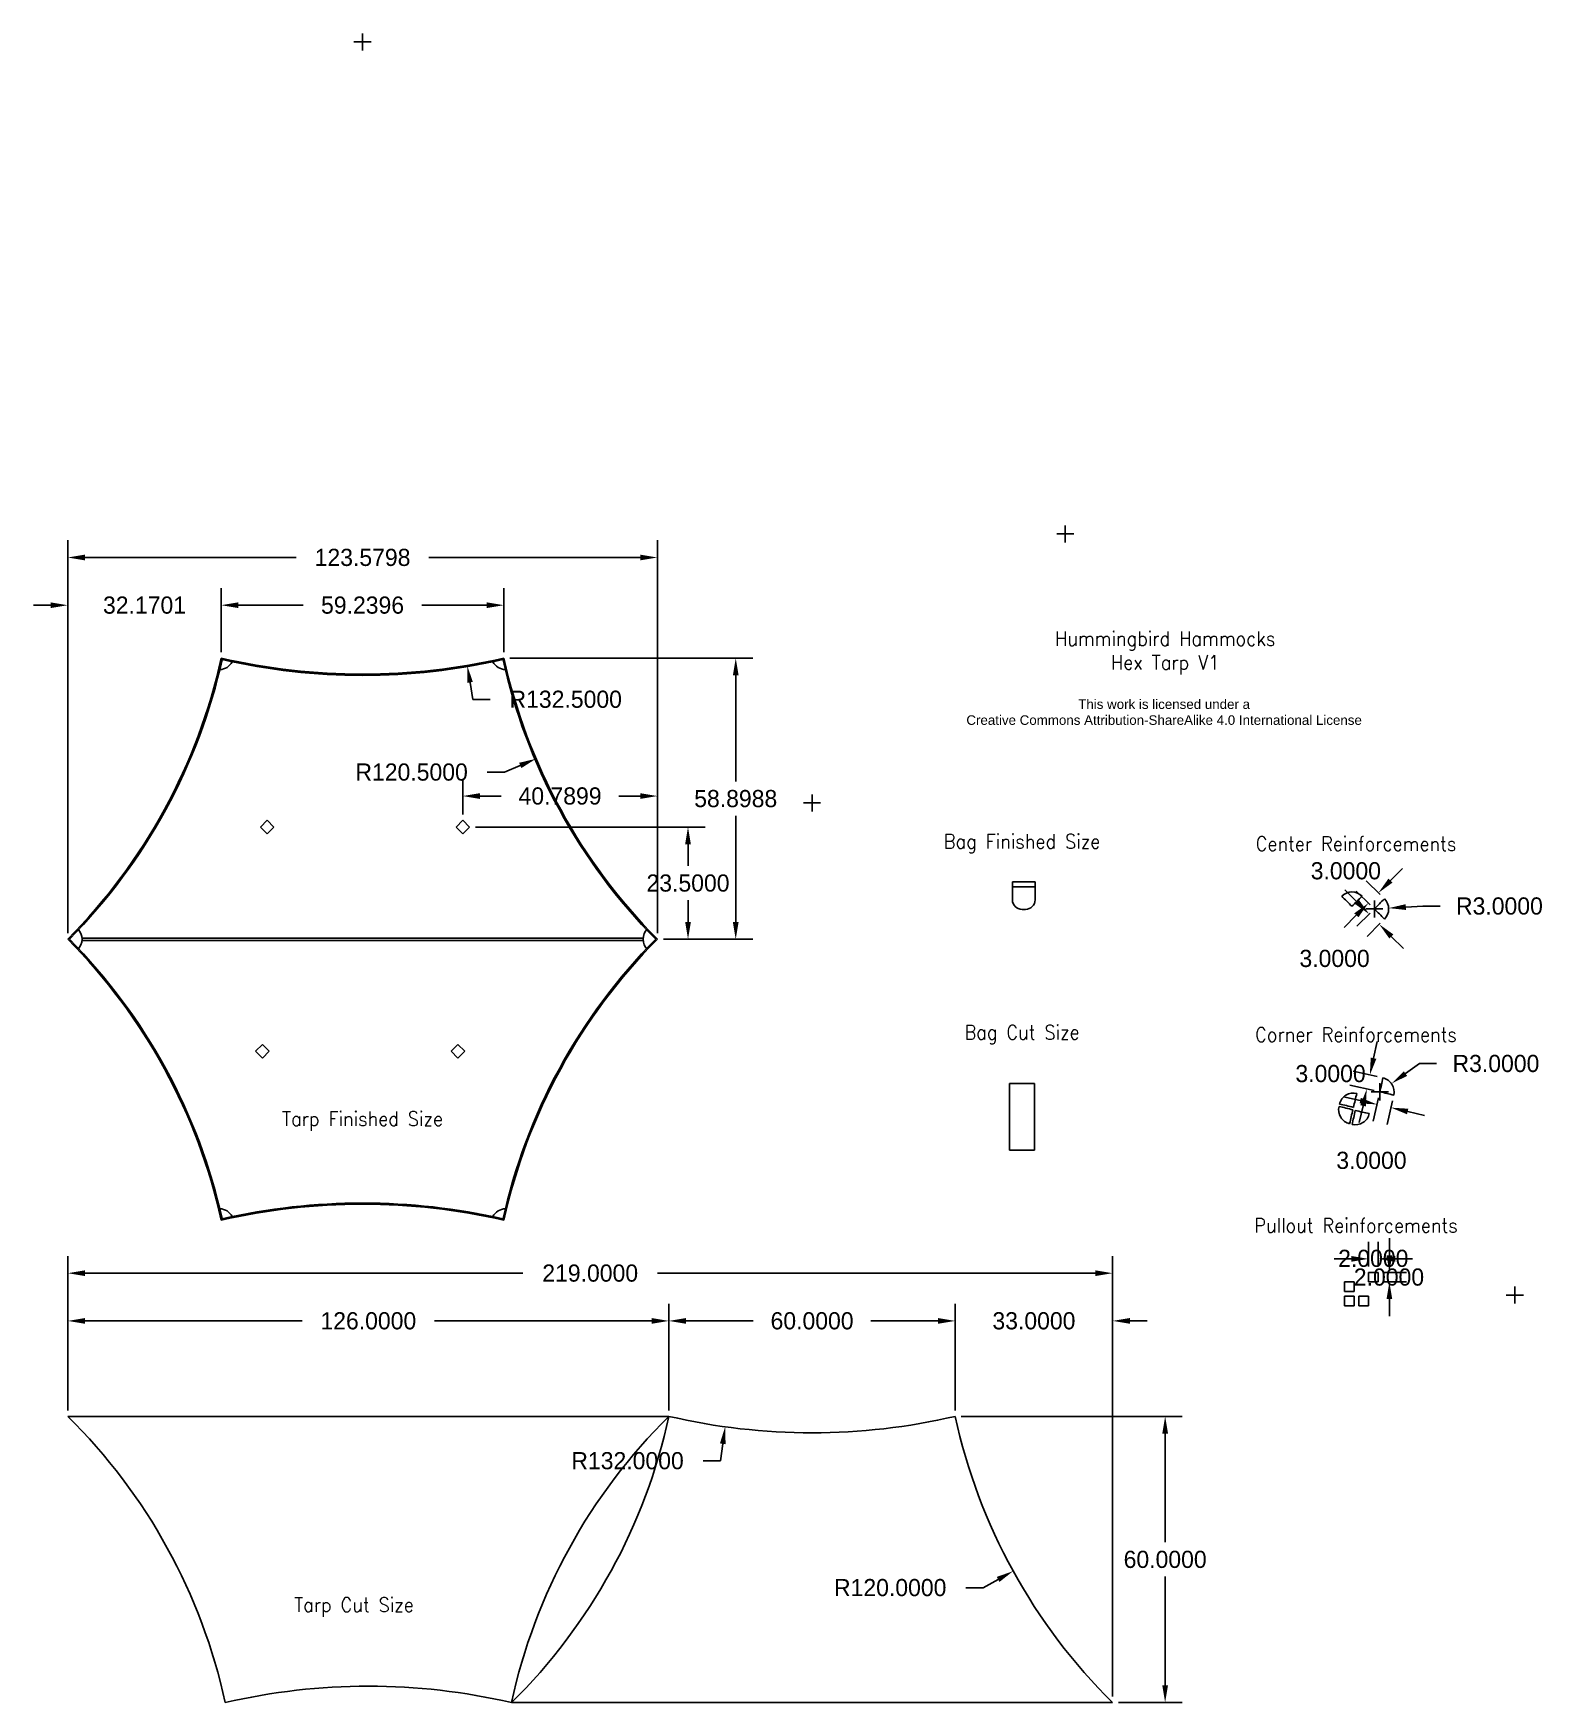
# Model space of a CAD drawing. Header units: inches. Extents: x -7 to 309, y 0 to 350.
import ezdxf

# ---------------------------------------------------------------- set-up
doc = ezdxf.new("R2010")
doc.units = ezdxf.units.IN
doc.layers.get('0').update_dxf_attribs({"lineweight": 25, "true_color": 0xffffff})
doc.layers.get('Defpoints').update_dxf_attribs({"true_color": 0xffffff})
for name, color, linetype, lineweight, true_color in [('BagCutSize', 6, 'Continuous', 25, 0xff00ff), ('CutSize', 1, 'Continuous', 25, 0xff0000), ('Dimensions', 30, 'Continuous', 25, 0xff7f00), ('FinishedBag', 3, 'Continuous', 25, 0x00ff00), ('FinishedTarp', 5, 'Continuous', 25, 0x0000ff), ('Labels', 4, 'Continuous', 25, 0x00ffff), ('Reinforcements', 2, 'Continuous', 25, 0xffff00)]:
    doc.layers.add(name, color=color, linetype=linetype, lineweight=lineweight, true_color=true_color)
doc.styles.add('QCADDimTextStyle', font='txt')
doc.styles.add('textstyle11', font='Standard')
doc.styles.add('textstyle12', font='Standard')
doc.styles.add('textstyle13', font='Standard')
doc.styles.add('textstyle14', font='Standard')
doc.styles.add('textstyle15', font='Standard')
doc.styles.add('textstyle16', font='Standard')
doc.styles.add('textstyle17', font='Standard')
doc.styles.add('textstyle18', font='Standard')
doc.styles.add('textstyle19', font='Standard')
doc.dimstyles.new('QCADDimStyle', dxfattribs={"dimtxt": 0.125, "dimasz": 0.125, "dimexe": 0.0625, "dimexo": 0.03125, "dimgap": 0.03125, "dimtad": 1, "dimtoh": 1, "dimdec": 4, "dimzin": 0, "dimdsep": 46, "dimtxsty": 'QCADDimTextStyle', "dimcen": 0.09, "dimadec": 0, "dimazin": 0, "dimtfac": 1, "dimtdec": 4, "dimtofl": 0, "dimtmove": 0, "dimatfit": 3, "dimfxl": 1, "dimtolj": 1, "dimtzin": 0, "dimarcsym": 0})

# ---------------------------------------------------------------- blocks, each defined once
blk = doc.blocks.new('*D1')
at = {"layer": 'Defpoints', "color": 0}
for p in [(84.2, 183.5), (130, 183.5), (123.58, 160)]:
    blk.add_point(p, dxfattribs=at)
at = {"layer": 'Dimensions', "color": 0, "lineweight": -2}
for p, q in [((85.45, 183.5), (133.6, 183.5)), ((130, 179.9), (130, 175.35)), ((130, 163.6), (130, 168.15)), ((124.83, 160), (133.6, 160))]:
    blk.add_line(p, q, dxfattribs=at)
at = {"layer": 'Dimensions', "color": 0}
for points in [[(130.6, 179.9), (129.4, 179.9), (130, 183.5)], [(129.4, 163.6), (130.6, 163.6), (130, 160)]]:
    blk.add_solid(points, dxfattribs=at)
at = {"layer": 'Dimensions', "color": 0, "insert": (130, 171.75), "char_height": 3.6, "attachment_point": 5}
blk.add_mtext('\\A1;23.5000', dxfattribs=at)
blk = doc.blocks.new('*D2')
at = {"layer": 'Defpoints', "color": 0}
for p in [(91.41, 218.9), (123.58, 160), (140, 160)]:
    blk.add_point(p, dxfattribs=at)
at = {"layer": 'Dimensions', "color": 0, "lineweight": -2}
for p, q in [((92.66, 218.9), (143.6, 218.9)), ((140, 215.3), (140, 193.05)), ((140, 163.6), (140, 185.85)), ((124.83, 160), (143.6, 160))]:
    blk.add_line(p, q, dxfattribs=at)
at = {"layer": 'Dimensions', "color": 0}
for points in [[(140.6, 215.3), (139.4, 215.3), (140, 218.9)], [(139.4, 163.6), (140.6, 163.6), (140, 160)]]:
    blk.add_solid(points, dxfattribs=at)
at = {"layer": 'Dimensions', "color": 0, "insert": (140, 189.45), "char_height": 3.6, "attachment_point": 5}
blk.add_mtext('\\A1;58.8988', dxfattribs=at)
blk = doc.blocks.new('*D3')
at = {"layer": 'Defpoints', "color": 0}
for p in [(123.58, 190), (82.79, 184.91), (123.58, 160)]:
    blk.add_point(p, dxfattribs=at)
at = {"layer": 'Dimensions', "color": 0, "lineweight": -2}
for p, q in [((82.79, 186.16), (82.79, 193.6)), ((123.58, 161.25), (123.58, 193.6)), ((86.39, 190), (90.84, 190)), ((119.98, 190), (115.53, 190))]:
    blk.add_line(p, q, dxfattribs=at)
at = {"layer": 'Dimensions', "color": 0}
for points in [[(86.39, 190.6), (86.39, 189.4), (82.79, 190)], [(119.98, 189.4), (119.98, 190.6), (123.58, 190)]]:
    blk.add_solid(points, dxfattribs=at)
at = {"layer": 'Dimensions', "color": 0, "insert": (103.18, 190), "char_height": 3.6, "attachment_point": 5}
blk.add_mtext('\\A1;40.7899', dxfattribs=at)
blk = doc.blocks.new('*D4')
at = {"layer": 'Defpoints', "color": 0}
for p in [(32.17, 230), (32.17, 218.9), (0, 160)]:
    blk.add_point(p, dxfattribs=at)
at = {"layer": 'Dimensions', "color": 0, "lineweight": -2}
for p, q in [((0, 161.25), (0, 233.6)), ((32.17, 220.15), (32.17, 233.6)), ((-3.6, 230), (-7.2, 230)), ((35.77, 230), (39.37, 230))]:
    blk.add_line(p, q, dxfattribs=at)
at = {"layer": 'Dimensions', "color": 0}
for points in [[(-3.6, 229.4), (-3.6, 230.6), (0, 230)], [(35.77, 230.6), (35.77, 229.4), (32.17, 230)]]:
    blk.add_solid(points, dxfattribs=at)
at = {"layer": 'Dimensions', "color": 0, "insert": (16.09, 230), "char_height": 3.6, "attachment_point": 5}
blk.add_mtext('\\A1;32.1701', dxfattribs=at)
blk = doc.blocks.new('*D5')
at = {"layer": 'Defpoints', "color": 0}
for p in [(32.17, 230), (32.17, 218.9), (91.41, 218.9)]:
    blk.add_point(p, dxfattribs=at)
at = {"layer": 'Dimensions', "color": 0, "lineweight": -2}
for p, q in [((32.17, 220.15), (32.17, 233.6)), ((91.41, 220.15), (91.41, 233.6)), ((35.77, 230), (49.36, 230)), ((87.81, 230), (74.22, 230))]:
    blk.add_line(p, q, dxfattribs=at)
at = {"layer": 'Dimensions', "color": 0}
for points in [[(35.77, 230.6), (35.77, 229.4), (32.17, 230)], [(87.81, 229.4), (87.81, 230.6), (91.41, 230)]]:
    blk.add_solid(points, dxfattribs=at)
at = {"layer": 'Dimensions', "color": 0, "insert": (61.79, 230), "char_height": 3.6, "attachment_point": 5}
blk.add_mtext('\\A1;59.2396', dxfattribs=at)
blk = doc.blocks.new('*D6')
at = {"layer": 'Defpoints', "color": 0}
for p in [(123.58, 240), (0, 160), (123.58, 160)]:
    blk.add_point(p, dxfattribs=at)
at = {"layer": 'Dimensions', "color": 0, "lineweight": -2}
for p, q in [((0, 161.25), (0, 243.6)), ((123.58, 161.25), (123.58, 243.6)), ((3.6, 240), (47.9, 240)), ((119.98, 240), (75.68, 240))]:
    blk.add_line(p, q, dxfattribs=at)
at = {"layer": 'Dimensions', "color": 0}
for points in [[(3.6, 240.6), (3.6, 239.4), (0, 240)], [(119.98, 239.4), (119.98, 240.6), (123.58, 240)]]:
    blk.add_solid(points, dxfattribs=at)
at = {"layer": 'Dimensions', "color": 0, "insert": (61.79, 240), "char_height": 3.6, "attachment_point": 5}
blk.add_mtext('\\A1;123.5798', dxfattribs=at)
blk = doc.blocks.new('*D7')
at = {"layer": 'Defpoints', "color": 0}
for p in [(219, 90), (0, 60), (219, 0)]:
    blk.add_point(p, dxfattribs=at)
at = {"layer": 'Dimensions', "color": 0, "lineweight": -2}
for p, q in [((0, 61.25), (0, 93.6)), ((219, 1.25), (219, 93.6)), ((3.6, 90), (95.36, 90)), ((215.4, 90), (123.64, 90))]:
    blk.add_line(p, q, dxfattribs=at)
at = {"layer": 'Dimensions', "color": 0}
for points in [[(3.6, 90.6), (3.6, 89.4), (0, 90)], [(215.4, 89.4), (215.4, 90.6), (219, 90)]]:
    blk.add_solid(points, dxfattribs=at)
at = {"layer": 'Dimensions', "color": 0, "insert": (109.5, 90), "char_height": 3.6, "attachment_point": 5}
blk.add_mtext('\\A1;219.0000', dxfattribs=at)
blk = doc.blocks.new('*D8')
at = {"layer": 'Defpoints', "color": 0}
for p in [(126, 80), (0, 60), (126, 60)]:
    blk.add_point(p, dxfattribs=at)
at = {"layer": 'Dimensions', "color": 0, "lineweight": -2}
for p, q in [((0, 61.25), (0, 83.6)), ((126, 61.25), (126, 83.6)), ((3.6, 80), (49.11, 80)), ((122.4, 80), (76.89, 80))]:
    blk.add_line(p, q, dxfattribs=at)
at = {"layer": 'Dimensions', "color": 0}
for points in [[(3.6, 80.6), (3.6, 79.4), (0, 80)], [(122.4, 79.4), (122.4, 80.6), (126, 80)]]:
    blk.add_solid(points, dxfattribs=at)
at = {"layer": 'Dimensions', "color": 0, "insert": (63, 80), "char_height": 3.6, "attachment_point": 5}
blk.add_mtext('\\A1;126.0000', dxfattribs=at)
blk = doc.blocks.new('*D9')
at = {"layer": 'Defpoints', "color": 0}
for p in [(186, 80), (126, 60), (186, 60)]:
    blk.add_point(p, dxfattribs=at)
at = {"layer": 'Dimensions', "color": 0, "lineweight": -2}
for p, q in [((126, 61.25), (126, 83.6)), ((186, 61.25), (186, 83.6)), ((129.6, 80), (143.66, 80)), ((182.4, 80), (168.34, 80))]:
    blk.add_line(p, q, dxfattribs=at)
at = {"layer": 'Dimensions', "color": 0}
for points in [[(129.6, 80.6), (129.6, 79.4), (126, 80)], [(182.4, 79.4), (182.4, 80.6), (186, 80)]]:
    blk.add_solid(points, dxfattribs=at)
at = {"layer": 'Dimensions', "color": 0, "insert": (156, 80), "char_height": 3.6, "attachment_point": 5}
blk.add_mtext('\\A1;60.0000', dxfattribs=at)
blk = doc.blocks.new('*D10')
at = {"layer": 'Defpoints', "color": 0}
for p in [(219, 80), (186, 60), (219, 0)]:
    blk.add_point(p, dxfattribs=at)
at = {"layer": 'Dimensions', "color": 0, "lineweight": -2}
for p, q in [((186, 61.25), (186, 83.6)), ((219, 1.25), (219, 83.6)), ((182.4, 80), (178.8, 80)), ((222.6, 80), (226.2, 80))]:
    blk.add_line(p, q, dxfattribs=at)
at = {"layer": 'Dimensions', "color": 0}
for points in [[(182.4, 79.4), (182.4, 80.6), (186, 80)], [(222.6, 80.6), (222.6, 79.4), (219, 80)]]:
    blk.add_solid(points, dxfattribs=at)
at = {"layer": 'Dimensions', "color": 0, "insert": (202.5, 80), "char_height": 3.6, "attachment_point": 5}
blk.add_mtext('\\A1;33.0000', dxfattribs=at)
blk = doc.blocks.new('*D11')
at = {"layer": 'Defpoints', "color": 0}
for p in [(186, 60), (219, 0), (230, 0)]:
    blk.add_point(p, dxfattribs=at)
at = {"layer": 'Dimensions', "color": 0, "lineweight": -2}
for p, q in [((187.25, 60), (233.6, 60)), ((230, 56.4), (230, 33.6)), ((230, 3.6), (230, 26.4)), ((220.25, 0), (233.6, 0))]:
    blk.add_line(p, q, dxfattribs=at)
at = {"layer": 'Dimensions', "color": 0}
for points in [[(230.6, 56.4), (229.4, 56.4), (230, 60)], [(229.4, 3.6), (230.6, 3.6), (230, 0)]]:
    blk.add_solid(points, dxfattribs=at)
at = {"layer": 'Dimensions', "color": 0, "insert": (230, 30), "char_height": 3.6, "attachment_point": 5}
blk.add_mtext('\\A1;60.0000', dxfattribs=at)
blk = doc.blocks.new('*D12')
at = {"layer": 'Defpoints', "color": 0}
for p in [(274.62, 93), (272.62, 90.17), (274.62, 90.17)]:
    blk.add_point(p, dxfattribs=at)
at = {"layer": 'Dimensions', "color": 0, "lineweight": -2}
for p, q in [((272.62, 91.42), (272.62, 96.6)), ((274.62, 91.42), (274.62, 96.6)), ((269.02, 93), (265.42, 93)), ((278.22, 93), (281.82, 93))]:
    blk.add_line(p, q, dxfattribs=at)
at = {"layer": 'Dimensions', "color": 0}
for points in [[(269.02, 92.4), (269.02, 93.6), (272.62, 93)], [(278.22, 93.6), (278.22, 92.4), (274.62, 93)]]:
    blk.add_solid(points, dxfattribs=at)
at = {"layer": 'Dimensions', "color": 0, "insert": (273.62, 93.09), "char_height": 3.6, "attachment_point": 5}
blk.add_mtext('\\A1;2.0000', dxfattribs=at)
blk = doc.blocks.new('*D13')
at = {"layer": 'Defpoints', "color": 0}
for p in [(274.62, 90.17), (274.62, 88.17), (277, 88.17)]:
    blk.add_point(p, dxfattribs=at)
at = {"layer": 'Dimensions', "color": 0, "lineweight": -2}
for p, q in [((277, 93.77), (277, 97.37)), ((275.87, 90.17), (280.6, 90.17)), ((275.87, 88.17), (280.6, 88.17)), ((277, 84.57), (277, 80.97))]:
    blk.add_line(p, q, dxfattribs=at)
at = {"layer": 'Dimensions', "color": 0}
for points in [[(276.4, 93.77), (277.6, 93.77), (277, 90.17)], [(277.6, 84.57), (276.4, 84.57), (277, 88.17)]]:
    blk.add_solid(points, dxfattribs=at)
at = {"layer": 'Dimensions', "color": 0, "insert": (276.91, 89.17), "char_height": 3.6, "attachment_point": 5}
blk.add_mtext('\\A1;2.0000', dxfattribs=at)
blk = doc.blocks.new('*D14')
at = {"layer": 'Defpoints', "color": 0}
for p in [(275, 128), (277.92, 127.33), (277.32, 124.7)]:
    blk.add_point(p, dxfattribs=at)
at = {"layer": 'Dimensions', "color": 0, "lineweight": -2}
for p, q in [((270.89, 126.18), (267.38, 126.98)), ((274.72, 126.78), (273.59, 121.86)), ((277.64, 126.11), (276.51, 121.19)), ((280.83, 123.89), (284.34, 123.08))]:
    blk.add_line(p, q, dxfattribs=at)
at = {"layer": 'Dimensions', "color": 0}
for points in [[(270.75, 125.59), (271.02, 126.76), (274.4, 125.37)], [(280.96, 124.47), (280.69, 123.31), (277.32, 124.7)]]:
    blk.add_solid(points, dxfattribs=at)
at = {"layer": 'Dimensions', "color": 0, "insert": (273.24, 113.63), "char_height": 3.6, "attachment_point": 5}
blk.add_mtext('\\A1;3.0000', dxfattribs=at)
blk = doc.blocks.new('*D15')
at = {"layer": 'Defpoints', "color": 0}
for p in [(272.9, 131.54), (275.65, 130.93), (275, 128)]:
    blk.add_point(p, dxfattribs=at)
at = {"layer": 'Dimensions', "color": 0, "lineweight": -2}
for p, q in [((273.68, 135.05), (274.45, 138.57)), ((274.43, 131.2), (269.38, 132.32)), ((273.78, 128.27), (268.73, 129.39)), ((271.47, 125.09), (270.69, 121.58))]:
    blk.add_line(p, q, dxfattribs=at)
at = {"layer": 'Dimensions', "color": 0}
for points in [[(273.09, 135.18), (274.26, 134.92), (272.9, 131.54)], [(272.06, 124.96), (270.89, 125.22), (272.25, 128.61)]]:
    blk.add_solid(points, dxfattribs=at)
at = {"layer": 'Dimensions', "color": 0, "insert": (264.67, 131.82), "char_height": 3.6, "attachment_point": 5}
blk.add_mtext('\\A1;3.0000', dxfattribs=at)
blk = doc.blocks.new('*D16')
at = {"layer": 'Defpoints', "color": 0}
for p in [(275.95, 168.48), (272.6, 167.57), (273.85, 166.34)]:
    blk.add_point(p, dxfattribs=at)
at = {"layer": 'Dimensions', "color": 0, "lineweight": -2}
for p, q in [((275.06, 169.36), (272.13, 172.24)), ((277.23, 172.28), (279.75, 174.84)), ((272.95, 167.22), (270.03, 170.1)), ((270.07, 165.01), (267.55, 162.44))]:
    blk.add_line(p, q, dxfattribs=at)
at = {"layer": 'Dimensions', "color": 0}
for points in [[(276.8, 172.7), (277.65, 171.86), (274.7, 169.71)], [(270.5, 164.59), (269.64, 165.43), (272.6, 167.57)]]:
    blk.add_solid(points, dxfattribs=at)
at = {"layer": 'Dimensions', "color": 0, "insert": (267.87, 174.32), "char_height": 3.6, "attachment_point": 5}
blk.add_mtext('\\A1;3.0000', dxfattribs=at)
blk = doc.blocks.new('*D17')
at = {"layer": 'Defpoints', "color": 0}
for p in [(273.85, 166.34), (274.87, 163.13), (275.96, 164.21)]:
    blk.add_point(p, dxfattribs=at)
at = {"layer": 'Dimensions', "color": 0, "lineweight": -2}
for p, q in [((270.21, 167.81), (267.68, 170.37)), ((272.96, 165.46), (270.2, 162.72)), ((275.07, 163.33), (272.31, 160.59)), ((277.4, 160.57), (279.94, 158.02))]:
    blk.add_line(p, q, dxfattribs=at)
at = {"layer": 'Dimensions', "color": 0}
for points in [[(269.79, 167.39), (270.64, 168.23), (272.75, 165.26)], [(277.83, 161), (276.98, 160.15), (274.87, 163.13)]]:
    blk.add_solid(points, dxfattribs=at)
at = {"layer": 'Dimensions', "color": 0, "insert": (265.51, 155.95), "char_height": 3.6, "attachment_point": 5}
blk.add_mtext('\\A1;3.0000', dxfattribs=at)
blk = doc.blocks.new('*D18')
at = {"layer": 'Defpoints', "color": 0}
for p in [(209.07, 244.93), (98.15, 197.82)]:
    blk.add_point(p, dxfattribs=at)
at = {"layer": 'Dimensions', "color": 0}
for p, q in [((207.27, 244.93), (210.87, 244.93)), ((209.07, 243.13), (209.07, 246.73))]:
    blk.add_line(p, q, dxfattribs=at)
at = {"layer": 'Dimensions', "color": 0, "lineweight": -2}
for p in [(94.84, 196.42), (87.93, 195.01)]:
    blk.add_line(p, (91.53, 195.01), dxfattribs=at)
at = {"layer": 'Dimensions', "color": 0}
blk.add_solid([(95.07, 195.86), (94.61, 196.97), (98.15, 197.82)], dxfattribs=at)
at = {"layer": 'Dimensions', "color": 0, "insert": (72.07, 195.01), "char_height": 3.6, "attachment_point": 5}
blk.add_mtext('\\A1;R120.5000', dxfattribs=at)
blk = doc.blocks.new('*D19')
at = {"layer": 'Defpoints', "color": 0}
for p in [(61.79, 348.05), (83.72, 217.37)]:
    blk.add_point(p, dxfattribs=at)
at = {"layer": 'Dimensions', "color": 0}
for p, q in [((59.99, 348.05), (63.59, 348.05)), ((61.79, 346.25), (61.79, 349.85))]:
    blk.add_line(p, q, dxfattribs=at)
at = {"layer": 'Dimensions', "color": 0, "lineweight": -2}
for p in [(84.31, 213.82), (88.51, 210.27)]:
    blk.add_line(p, (84.91, 210.27), dxfattribs=at)
at = {"layer": 'Dimensions', "color": 0}
blk.add_solid([(84.9, 213.92), (83.72, 213.72), (83.72, 217.37)], dxfattribs=at)
at = {"layer": 'Dimensions', "color": 0, "insert": (104.37, 210.27), "char_height": 3.6, "attachment_point": 5}
blk.add_mtext('\\A1;R132.5000', dxfattribs=at)
blk = doc.blocks.new('*D20')
at = {"layer": 'Defpoints', "color": 0}
for p in [(303.28, 85.43), (198.15, 27.56)]:
    blk.add_point(p, dxfattribs=at)
at = {"layer": 'Dimensions', "color": 0}
for p, q in [((301.48, 85.43), (305.08, 85.43)), ((303.28, 83.63), (303.28, 87.23))]:
    blk.add_line(p, q, dxfattribs=at)
at = {"layer": 'Dimensions', "color": 0, "lineweight": -2}
for p in [(194.99, 25.83), (188.24, 24.09)]:
    blk.add_line(p, (191.84, 24.09), dxfattribs=at)
at = {"layer": 'Dimensions', "color": 0}
blk.add_solid([(195.28, 25.3), (194.71, 26.35), (198.15, 27.56)], dxfattribs=at)
at = {"layer": 'Dimensions', "color": 0, "insert": (172.38, 24.09), "char_height": 3.6, "attachment_point": 5}
blk.add_mtext('\\A1;R120.0000', dxfattribs=at)
blk = doc.blocks.new('*D21')
at = {"layer": 'Defpoints', "color": 0}
for p in [(156, 188.55), (137.78, 57.81)]:
    blk.add_point(p, dxfattribs=at)
at = {"layer": 'Dimensions', "color": 0}
for p, q in [((156, 186.75), (156, 190.35)), ((154.2, 188.55), (157.8, 188.55))]:
    blk.add_line(p, q, dxfattribs=at)
at = {"layer": 'Dimensions', "color": 0, "lineweight": -2}
for p in [(137.29, 54.24), (133.19, 50.68)]:
    blk.add_line(p, (136.79, 50.68), dxfattribs=at)
at = {"layer": 'Dimensions', "color": 0}
blk.add_solid([(137.88, 54.16), (136.69, 54.33), (137.78, 57.81)], dxfattribs=at)
at = {"layer": 'Dimensions', "color": 0, "insert": (117.33, 50.68), "char_height": 3.6, "attachment_point": 5}
blk.add_mtext('\\A1;R132.0000', dxfattribs=at)
blk = doc.blocks.new('*D22')
at = {"layer": 'Defpoints', "color": 0}
for p in [(273.85, 166.34), (276.84, 166.52)]:
    blk.add_point(p, dxfattribs=at)
at = {"layer": 'Dimensions', "color": 0}
for p, q in [((273.85, 164.54), (273.85, 168.14)), ((272.05, 166.34), (275.65, 166.34))]:
    blk.add_line(p, q, dxfattribs=at)
at = {"layer": 'Dimensions', "color": 0, "lineweight": -2}
for p in [(280.43, 166.73), (287.63, 166.94)]:
    blk.add_line(p, (284.03, 166.94), dxfattribs=at)
at = {"layer": 'Dimensions', "color": 0}
blk.add_solid([(280.4, 167.33), (280.47, 166.13), (276.84, 166.52)], dxfattribs=at)
at = {"layer": 'Dimensions', "color": 0, "insert": (300.06, 166.94), "char_height": 3.6, "attachment_point": 5}
blk.add_mtext('\\A1;R3.0000', dxfattribs=at)
blk = doc.blocks.new('*D23')
at = {"layer": 'Defpoints', "color": 0}
for p in [(277.44, 129.74), (275, 128)]:
    blk.add_point(p, dxfattribs=at)
at = {"layer": 'Dimensions', "color": 0, "lineweight": -2}
for p in [(280.37, 131.84), (286.9, 133.93)]:
    blk.add_line(p, (283.3, 133.93), dxfattribs=at)
at = {"layer": 'Dimensions', "color": 0}
for p, q in [((275, 126.2), (275, 129.8)), ((273.2, 128), (276.8, 128))]:
    blk.add_line(p, q, dxfattribs=at)
blk.add_solid([(280.02, 132.32), (280.72, 131.35), (277.44, 129.74)], dxfattribs=at)
at = {"layer": 'Dimensions', "color": 0, "insert": (299.33, 133.93), "char_height": 3.6, "attachment_point": 5}
blk.add_mtext('\\A1;R3.0000', dxfattribs=at)

msp = doc.modelspace()

# ---------------------------------------------------------------- linework, layer by layer
at = {"layer": 'BagCutSize', "color": 7, "true_color": 0xffffff}
for p, q in [((197.38534, 129.76565), (202.63534, 129.76565)), ((197.38534, 129.76565), (197.38534, 115.76565)), ((202.63534, 129.76565), (202.63534, 115.76565)), ((197.38534, 115.76565), (202.63534, 115.76565))]:
    msp.add_line(p, q, dxfattribs=at)
at = {"layer": 'CutSize', "color": 7, "true_color": 0xffffff}
for p, q in [((126, 60), (0, 60)), ((93, 0), (219, 0))]:
    msp.add_line(p, q, dxfattribs=at)
for centre, radius, start, end in [((-84.27531, -25.42642), 120, 12.2329475, 45.38864), ((210.27531, -25.42642), 120, 134.61136, 167.7670525), ((8.72469, 85.42642), 120, 314.61136, 347.7670525), ((156, 188.54571), 132, 256.8634412, 283.1365588), ((303.27531, 85.42642), 120, 192.2329475, 225.38864), ((63, -128.54571), 132, 76.8634412, 103.1365588)]:
    msp.add_arc(centre, radius, start, end, dxfattribs=at)
at = {"layer": 'FinishedBag', "color": 7, "true_color": 0xffffff}
for p, q in [((202.75, 172), (198, 172)), ((198, 172), (198, 171)), ((202.75, 171), (202.75, 172)), ((198, 171), (202.75, 171)), ((198, 171), (198, 168.25)), ((202.75, 168.25), (202.75, 171)), ((200, 166.25), (200.75, 166.25))]:
    msp.add_line(p, q, dxfattribs=at)
for centre, start, end in [((200, 168.25), 180, 270), ((200.75, 168.25), 270, 0)]:
    msp.add_arc(centre, 2, start, end, dxfattribs=at)
at = {"layer": 'FinishedTarp', "color": 7, "true_color": 0xffffff}
for p, q in [((40.37569, 183.5), (41.78991, 184.91421)), ((41.78991, 182.08579), (40.37569, 183.5)), ((41.78991, 184.91421), (43.20412, 183.5)), ((43.20412, 183.5), (41.78991, 182.08579)), ((81.37569, 183.5), (82.78991, 184.91421)), ((82.78991, 182.08579), (81.37569, 183.5)), ((82.78991, 184.91421), (84.20412, 183.5)), ((84.20412, 183.5), (82.78991, 182.08579)), ((2.98957, 160.25), (120.59025, 160.25)), ((120.59025, 159.75), (2.98957, 159.75)), ((39.37569, 136.5), (40.78991, 137.91421)), ((40.78991, 135.08579), (39.37569, 136.5)), ((40.78991, 137.91421), (42.20412, 136.5)), ((42.20412, 136.5), (40.78991, 135.08579)), ((80.37569, 136.5), (81.78991, 137.91421)), ((81.78991, 135.08579), (80.37569, 136.5)), ((81.78991, 137.91421), (83.20412, 136.5)), ((83.20412, 136.5), (81.78991, 135.08579))]:
    msp.add_line(p, q, dxfattribs=at)
for centre, radius, start, end in [((-85.4854, 244.92642), 120.5, 315.1879398, 347.5259997), ((-85.4854, 244.92642), 120.75, 315.3056689, 347.5251936), ((31.78991, 219.5), 3, 271.552173, 333.0154624), ((61.78991, 348.04571), 132.5, 257.0826214, 282.9173786), ((61.78991, 348.04571), 132.75, 257.1912474, 282.8087526), ((91.78991, 219.5), 3, 206.9845376, 268.447827), ((209.06521, 244.92642), 120.75, 192.4748064, 224.6943311), ((209.06521, 244.92642), 120.5, 192.4740003, 224.8120602), ((0, 160), 3, 314.0988163, 45.9011837), ((123.57981, 160), 3, 134.0988163, 225.9011837), ((-85.4854, 75.07358), 120.5, 12.4740003, 44.8120602), ((-85.4854, 75.07358), 120.75, 12.4748064, 44.6943311), ((209.06521, 75.07358), 120.75, 135.3056689, 167.5251936), ((209.06521, 75.07358), 120.5, 135.1879398, 167.5259997), ((31.78991, 100.5), 3, 26.9845376, 88.447827), ((61.78991, -28.04571), 132.5, 77.0826214, 102.9173786), ((61.78991, -28.04571), 132.75, 77.1912474, 102.8087526), ((91.78991, 100.5), 3, 91.552173, 153.0154624)]:
    msp.add_arc(centre, radius, start, end, dxfattribs=at)
at = {"layer": 'Reinforcements', "color": 7, "true_color": 0xffffff}
for p, q in [((267.62027, 86.17491), (267.62027, 88.17491)), ((267.62027, 88.17491), (269.62027, 88.17491)), ((269.62027, 88.17491), (269.62027, 86.17491)), ((272.62027, 88.17491), (272.62027, 90.17491)), ((272.62027, 90.17491), (274.62027, 90.17491)), ((274.62027, 88.17491), (272.62027, 88.17491)), ((274.62027, 90.17491), (274.62027, 88.17491)), ((269.62027, 86.17491), (267.62027, 86.17491)), ((267.62027, 83.17491), (267.62027, 85.17491)), ((267.62027, 85.17491), (269.62027, 85.17491)), ((269.62027, 85.17491), (269.62027, 83.17491)), ((270.62027, 83.17491), (270.62027, 85.17491)), ((270.62027, 85.17491), (272.62027, 85.17491)), ((272.62027, 85.17491), (272.62027, 83.17491)), ((269.62027, 83.17491), (267.62027, 83.17491)), ((272.62027, 83.17491), (270.62027, 83.17491))]:
    msp.add_line(p, q, dxfattribs=at)
for centre, radius, start, end in [((269.13821, 166.8957), 3, 44.8027655, 135.4579173), ((183.90373, 82.42628), 120, 44.7417014, 46.1741332), ((354.75612, 82.81495), 120, 134.0865496, 135.5189814), ((189.37602, 251.5778), 120, 314.7417014, 316.1741332), ((273.84544, 166.34332), 3, 314.8027655, 45.4579173), ((189.76469, 80.72541), 120, 44.0865496, 45.5189814), ((146.45429, 158), 132, 346.8634412, 348.165646), ((275, 128), 3, 347.0508366, 77.5145436), ((269.46299, 124.75959), 3, 76.1995948, 166.6633018), ((398.00203, 94.731), 132, 165.5484924, 166.8506972), ((249.57358, 10.72469), 120, 76.3346207, 77.7670525), ((269.35668, 124.25443), 3, 166.1995948, 256.6633018), ((299.38528, 252.79346), 132, 255.5484924, 256.8506972), ((240.32484, 8.35096), 120, 75.9470859, 77.3795177), ((385.76531, 95.11628), 120, 165.9470859, 167.3795177), ((152.57834, 149.52412), 120, 346.3346207, 347.7670525), ((269.85364, 124.0977), 3, 257.0508366, 347.5145436), ((299.85364, 252.64342), 132, 256.8634412, 258.165646)]:
    msp.add_arc(centre, radius, start, end, dxfattribs=at)

# ---------------------------------------------------------------- texts
at = {"char_height": 0.0684343, "attachment_point": 5}
for s, insert, style in [('\\H3.00133;Hummingbird Hammocks\\PHex Tarp V1', (230, 220), 'textstyle11'), ('\\fHelvetica Neue,Helvetica,Arial,sans-serif|b0|i0|c0|p0;\\c3618615;\\H1.99926;This work is licensed under a \\P\\c13730329;Creative Commons Attribution-ShareAlike 4.0 International License', (229.78518, 207.57616), 'textstyle12')]:
    msp.add_mtext(s, dxfattribs=dict(at, insert=insert, style=style))
at = {"layer": 'Labels', "char_height": 0.0684343, "attachment_point": 5}
for s, insert, style in [('\\H3;Bag Finished Size', (200, 180), 'textstyle19'), ('\\H3;Center Reinforcements', (270, 180), 'textstyle16'), ('\\H3;Bag Cut Size', (200, 140), 'textstyle18'), ('\\H3;Corner Reinforcements', (270, 140), 'textstyle15'), ('\\H3;Tarp Finished Size', (61.78991, 121.86729), 'textstyle13'), ('\\H3;Pullout Reinforcements', (270, 100), 'textstyle17'), ('\\H3;Tarp Cut Size', (60, 20), 'textstyle14')]:
    msp.add_mtext(s, dxfattribs=dict(at, insert=insert, style=style))

# ---------------------------------------------------------------- dimensions: what is measured, and where the dimension line sits
at = {"layer": 'Dimensions'}
for center, mpoint, picture, middle in [((61.78991, 348.04571), (83.71701, 217.37264), '*D19', (104.36567, 210.27191)), ((209.06521, 244.92642), (98.15324, 197.82244), '*D18', (72.06899, 195.00793)), ((156, 188.54571), (137.78394, 57.80867), '*D21', (117.3332, 50.67755)), ((273.84544, 166.34332), (276.84025, 166.51963), '*D22', (300.05638, 166.94277)), ((275, 128), (277.4412, 129.74371), '*D23', (299.32865, 133.92863)), ((303.27531, 85.42642), (198.1486, 27.56127), '*D20', (172.38385, 24.08936))]:
    dim = msp.add_radius_dim(center=center, mpoint=mpoint, dimstyle='QCADDimStyle', override={"dimscale": 20, "dimtxt": 0.18, "dimasz": 0.18, "dimexe": 0.18, "dimexo": 0.0625, "dimgap": 0.09, "dimtad": 0, "dimtih": 1, "dimtmove": 2}, dxfattribs=at)
    dim.commit()
    dim.dimension.update_dxf_attribs({"geometry": picture, "text_midpoint": middle})
for base, p1, p2, picture, middle in [((123.57981, 240), (0, 160), (123.57981, 160), '*D6', (61.78991, 240)), ((32.17009, 230), (0, 160), (32.17009, 218.89883), '*D4', (16.08505, 230)), ((32.17009, 230), (91.40972, 218.89883), (32.17009, 218.89883), '*D5', (61.78991, 230)), ((123.57981, 190), (82.78991, 184.91421), (123.57981, 160), '*D3', (103.18486, 190)), ((219, 90), (0, 60), (219, 0), '*D7', (109.5, 90)), ((126, 80), (0, 60), (126, 60), '*D8', (63, 80)), ((186, 80), (126, 60), (186, 60), '*D9', (156, 80)), ((219, 80), (186, 60), (219, 0), '*D10', (202.5, 80))]:
    dim = msp.add_linear_dim(base=base, p1=p1, p2=p2, dimstyle='QCADDimStyle', override={"dimscale": 20, "dimtxt": 0.18, "dimasz": 0.18, "dimexe": 0.18, "dimexo": 0.0625, "dimgap": 0.09, "dimtad": 0, "dimtih": 1, "dimtmove": 2}, dxfattribs=at)
    dim.commit()
    dim.dimension.update_dxf_attribs({"geometry": picture, "text_midpoint": middle})
for base, p1, p2, picture, middle in [((140, 160), (91.40972, 218.89883), (123.57981, 160), '*D2', (140, 189.44942)), ((130, 183.5), (123.57981, 160), (84.20412, 183.5), '*D1', (130, 171.75)), ((230, 0), (186, 60), (219, 0), '*D11', (230, 30))]:
    dim = msp.add_linear_dim(base=base, p1=p1, p2=p2, angle=90, dimstyle='QCADDimStyle', override={"dimscale": 20, "dimtxt": 0.18, "dimasz": 0.18, "dimexe": 0.18, "dimexo": 0.0625, "dimgap": 0.09, "dimtad": 0, "dimtih": 1, "dimtmove": 2}, dxfattribs=at)
    dim.commit()
    dim.dimension.update_dxf_attribs({"geometry": picture, "text_midpoint": middle})
for p1, p2, distance, picture, middle in [((275.94974, 168.48153), (273.84544, 166.34332), -1.75332, '*D16', (267.87478, 174.32387)), ((273.84544, 166.34332), (275.95944, 164.21471), -1.5416, '*D17', (265.50704, 155.94808)), ((275, 128), (275.64858, 130.92905), 2.81747, '*D15', (264.66501, 131.82479)), ((275, 128), (277.92371, 127.32774), -2.69962, '*D14', (273.23509, 113.63044))]:
    dim = msp.add_aligned_dim(p1=p1, p2=p2, distance=distance, dimstyle='QCADDimStyle', override={"dimscale": 20, "dimtxt": 0.18, "dimasz": 0.18, "dimexe": 0.18, "dimexo": 0.0625, "dimgap": 0.09, "dimtad": 0, "dimtih": 1, "dimtmove": 2}, dxfattribs=at)
    dim.commit()
    dim.dimension.update_dxf_attribs({"geometry": picture, "text_midpoint": middle})
for base, p1, p2, angle, picture, middle in [((274.62027, 93), (272.62027, 90.17491), (274.62027, 90.17491), 0, '*D12', (273.62027, 93.09375)), ((277, 88.17491), (274.62027, 90.17491), (274.62027, 88.17491), 270, '*D13', (276.90625, 89.17491))]:
    dim = msp.add_linear_dim(base=base, p1=p1, p2=p2, angle=angle, dimstyle='QCADDimStyle', override={"dimscale": 20, "dimtxt": 0.18, "dimasz": 0.18, "dimexe": 0.18, "dimexo": 0.0625, "dimgap": 0.09, "dimtad": 0, "dimtih": 1, "dimtmove": 2}, dxfattribs=at)
    dim.commit()
    dim.dimension.update_dxf_attribs({"geometry": picture, "text_midpoint": middle, "dimtype": 161})

doc.saveas('drawing.dxf')
